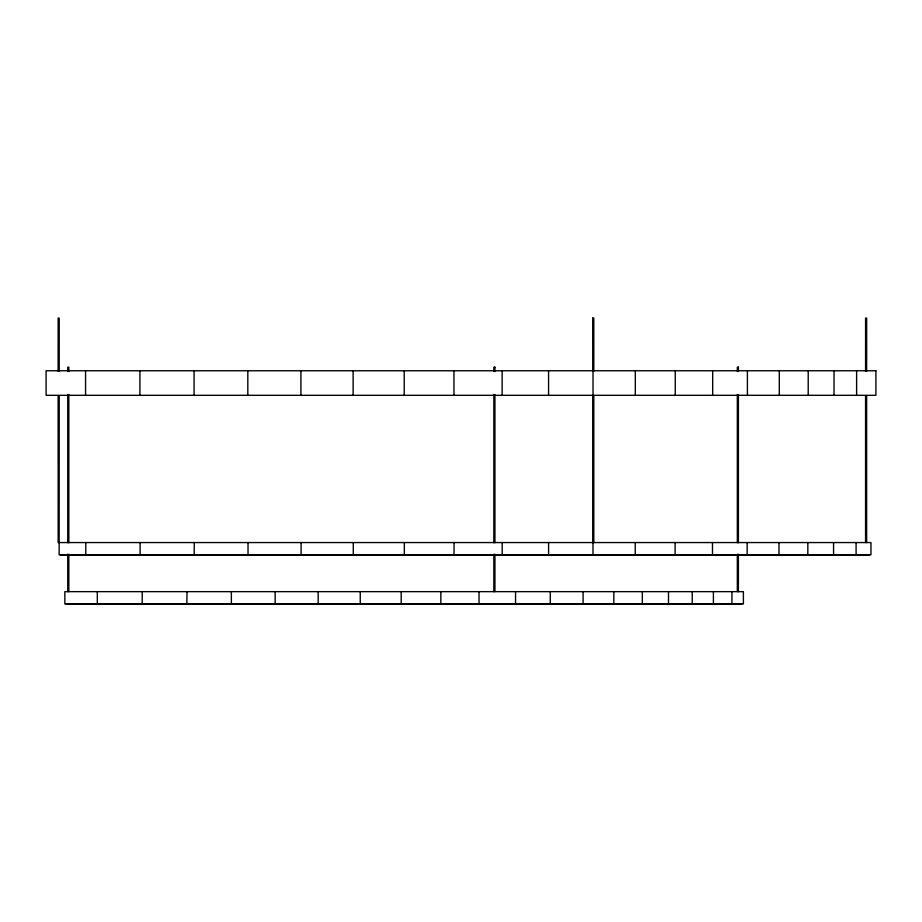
<?xml version="1.0" encoding="UTF-8"?>
<svg xmlns="http://www.w3.org/2000/svg" width="922" height="922" viewBox="0 0 922 922"><rect width="100%" height="100%" fill="white"/><g stroke="black" fill="none" stroke-linecap="round" stroke-linejoin="round"><path stroke-width="1.38" d="M592.742 318.078L593.791 318.078L593.814 371.324M494.907 367.163L493.858 367.163L493.846 371.485M738.395 367.163L737.346 367.163L737.323 371.485M869.365 554.837L60.379 554.837M866.645 371.324L866.645 318.078L865.585 318.078L865.562 371.324M866.645 395.78L866.645 542.562M865.562 395.78L865.562 542.562M856.619 370.759L856.619 395.308M856.089 542.562L856.089 554.837M834.03 370.759L834.03 395.308M833.569 542.562L833.569 554.837M808.214 370.759L808.214 395.308M807.833 542.562L807.833 554.837M779.297 370.759L779.297 395.308M778.986 542.562L778.986 554.837M747.408 370.759L747.408 395.308M747.154 542.562L747.154 554.837M741.807 603.922L66.119 603.922M738.407 367.163L738.407 371.485M738.407 394.501L738.407 542.724M738.407 554.237L738.407 591.647M737.323 394.501L737.323 542.724M737.323 554.237L737.323 591.647M731.93 591.647L731.93 603.922M713.398 591.647L713.398 603.922M712.683 370.759L712.683 395.308M712.487 542.562L712.487 554.837M692.226 591.647L692.226 603.922M675.261 370.759L675.261 395.308M675.123 542.562L675.123 554.837M668.496 591.647L668.496 603.922M642.323 591.647L642.323 603.922M635.316 370.759L635.316 395.308M635.235 542.562L635.235 554.837M613.822 591.647L613.822 603.922M593.814 395.78L593.814 542.562M593.03 370.759L593.03 395.308M592.996 542.562L592.996 554.837M592.731 318.078L592.731 371.324M592.731 395.78L592.731 542.562M583.096 591.647L583.096 603.922M550.296 591.647L550.296 603.922M548.567 370.759L548.567 395.308M548.59 542.562L548.59 554.837M515.559 591.647L515.559 603.922M502.144 370.759L502.144 395.308M502.202 542.562L502.202 554.837M494.93 367.163L494.93 371.485M494.93 394.501L494.93 542.724M494.93 554.237L494.93 591.647M493.846 394.501L493.846 542.724M493.846 554.237L493.846 591.647M479.025 591.647L479.025 603.922M454.05 542.562L454.05 554.837M453.958 370.759L453.958 395.308M440.843 591.647L440.843 603.922M404.332 542.562L404.332 554.837M404.205 370.759L404.205 395.308M401.197 591.647L401.197 603.922M360.248 591.647L360.248 603.922M353.276 542.562L353.276 554.837M353.114 370.759L353.114 395.308M318.171 591.647L318.171 603.922M301.102 542.562L301.102 554.837M300.918 370.759L300.918 395.308M275.148 591.647L275.148 603.922M248.03 542.562L248.03 554.837M247.822 370.759L247.822 395.308M231.364 591.647L231.364 603.922M194.288 542.562L194.15 554.837M194.081 370.759L194.081 395.308M187.005 591.647L186.843 603.922M142.253 591.647L142.172 603.922M140.132 542.562L140.075 554.837M139.914 370.759L139.914 395.308M97.306 591.647L97.306 603.922M85.792 542.562L85.792 554.837M85.562 370.759L85.562 395.308M68.839 371.485L68.839 367.163L67.779 367.163L67.755 371.485M68.839 394.501L68.839 542.724M68.839 554.237L68.839 591.647M67.755 394.501L67.755 542.724M67.755 554.237L67.755 591.647M59.215 371.324L59.215 318.078L58.155 318.078L58.132 371.324M59.215 395.78L59.146 554.837L870.956 554.837L870.956 542.562L58.155 542.562L58.132 395.78M875.9 370.759L46.1 370.759L46.1 395.308L875.9 395.308L875.9 370.759M743.397 591.647L64.851 591.647L64.851 603.922L743.397 603.922L743.397 591.647"/></g></svg>
